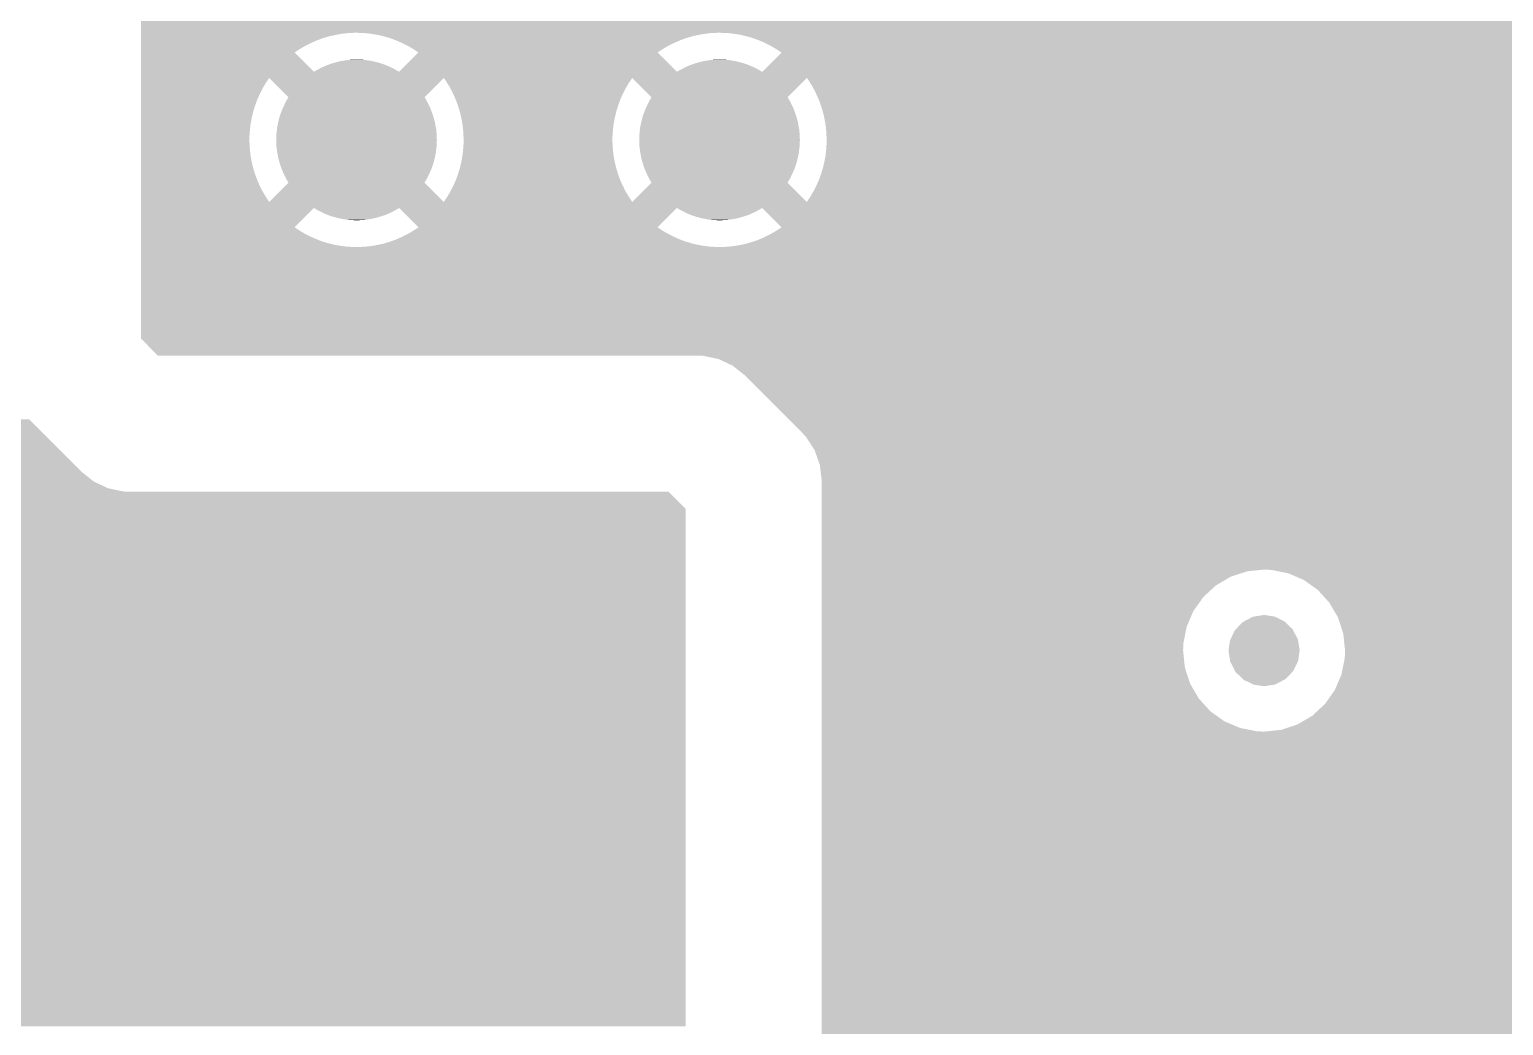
# Model space of a CAD drawing. Extents: x 295 to 953, y 10 to 290.
# Drawn here: x 639.68 to 656.18, y 240.43 to 251.58 of the extents above; entities that cross this region are included whole.
import ezdxf

# ---------------------------------------------------------------- set-up
doc = ezdxf.new("R2010")
doc.units = 0
doc.header["$LTSCALE"] = 5
doc.header["$MEASUREMENT"] = 0
doc.layers.add('FROMC1', color=7, linetype='CONTINUOUS')

msp = doc.modelspace()

# ---------------------------------------------------------------- linework, layer by layer
at = {"layer": 'FROMC1'}
for points in [[(640.93, 251.539), (640.93, 259.809), (657.821, 251.539), (657.821, 259.809)], [(640.93, 251.535), (640.93, 251.539), (643.245, 251.535), (643.315, 251.539)], [(640.93, 251.527), (640.93, 251.535), (643.176, 251.527), (643.245, 251.535)], [(640.93, 251.515), (640.93, 251.527), (643.107, 251.515), (643.176, 251.527)], [(640.93, 251.5), (640.93, 251.515), (643.039, 251.5), (643.107, 251.515)], [(640.93, 251.48), (640.93, 251.5), (642.972, 251.48), (643.039, 251.5)], [(643.384, 251.538), (643.315, 251.539), (647.371, 251.538), (647.379, 251.539)], [(643.435, 251.535), (643.384, 251.538), (647.309, 251.535), (647.371, 251.538)], [(643.454, 251.534), (643.435, 251.535), (647.298, 251.534), (647.309, 251.535)], [(643.507, 251.527), (643.454, 251.534), (647.24, 251.527), (647.298, 251.534)], [(643.523, 251.525), (643.507, 251.527), (647.228, 251.525), (647.24, 251.527)], [(643.576, 251.515), (643.523, 251.525), (647.171, 251.515), (647.228, 251.525)], [(643.592, 251.513), (643.576, 251.515), (647.158, 251.513), (647.171, 251.515)], [(643.645, 251.5), (643.592, 251.513), (647.103, 251.5), (647.158, 251.513)], [(643.66, 251.496), (643.645, 251.5), (647.09, 251.496), (647.103, 251.5)], [(643.712, 251.48), (643.66, 251.496), (647.036, 251.48), (647.09, 251.496)], [(647.448, 251.538), (647.379, 251.539), (657.821, 251.538), (657.821, 251.539)], [(647.518, 251.534), (647.448, 251.538), (657.821, 251.534), (657.821, 251.538)], [(647.587, 251.525), (647.518, 251.534), (657.821, 251.525), (657.821, 251.534)], [(647.656, 251.513), (647.587, 251.525), (657.821, 251.513), (657.821, 251.525)], [(647.724, 251.496), (647.656, 251.513), (657.821, 251.496), (657.821, 251.513)], [(647.791, 251.476), (647.724, 251.496), (657.821, 251.476), (657.821, 251.496)], [(640.93, 251.457), (640.93, 251.48), (642.906, 251.457), (642.972, 251.48)], [(640.93, 251.429), (640.93, 251.457), (642.842, 251.429), (642.906, 251.457)], [(640.93, 251.398), (640.93, 251.429), (642.779, 251.398), (642.842, 251.429)], [(640.93, 251.364), (640.93, 251.398), (642.719, 251.364), (642.779, 251.398)], [(640.93, 251.326), (640.93, 251.364), (642.66, 251.326), (642.719, 251.364)], [(640.93, 251.318), (640.93, 251.326), (642.649, 251.318), (642.66, 251.326)], [(643.727, 251.476), (643.712, 251.48), (647.023, 251.476), (647.036, 251.48)], [(643.778, 251.457), (643.727, 251.476), (646.97, 251.457), (647.023, 251.476)], [(643.792, 251.451), (643.778, 251.457), (646.958, 251.451), (646.97, 251.457)], [(643.842, 251.429), (643.792, 251.451), (646.906, 251.429), (646.958, 251.451)], [(643.856, 251.423), (643.842, 251.429), (646.894, 251.423), (646.906, 251.429)], [(643.905, 251.398), (643.856, 251.423), (646.843, 251.398), (646.894, 251.423)], [(643.918, 251.392), (643.905, 251.398), (646.832, 251.392), (646.843, 251.398)], [(643.966, 251.364), (643.918, 251.392), (646.783, 251.364), (646.832, 251.392)], [(643.978, 251.356), (643.966, 251.364), (646.771, 251.356), (646.783, 251.364)], [(644.024, 251.326), (643.978, 251.356), (646.724, 251.326), (646.771, 251.356)], [(644.036, 251.318), (644.024, 251.326), (646.713, 251.318), (646.724, 251.326)], [(647.856, 251.451), (647.791, 251.476), (657.821, 251.451), (657.821, 251.476)], [(647.92, 251.423), (647.856, 251.451), (657.821, 251.423), (657.821, 251.451)], [(647.982, 251.392), (647.92, 251.423), (657.821, 251.392), (657.821, 251.423)], [(648.042, 251.356), (647.982, 251.392), (657.821, 251.356), (657.821, 251.392)], [(648.1, 251.318), (648.042, 251.356), (657.821, 251.318), (657.821, 251.356)], [(640.93, 251.102), (640.93, 251.318), (642.865, 251.102), (642.649, 251.318)], [(642.953, 251.15), (642.972, 251.159), (643.731, 251.15), (643.714, 251.159)], [(642.972, 251.159), (643.008, 251.175), (643.714, 251.159), (643.676, 251.175)], [(643.008, 251.175), (643.028, 251.182), (643.676, 251.175), (643.658, 251.182)], [(643.028, 251.182), (643.065, 251.195), (643.658, 251.182), (643.619, 251.195)], [(643.065, 251.195), (643.086, 251.201), (643.619, 251.195), (643.601, 251.201)], [(643.086, 251.201), (643.123, 251.212), (643.601, 251.201), (643.56, 251.212)], [(643.123, 251.212), (643.145, 251.217), (643.56, 251.212), (643.542, 251.217)], [(643.145, 251.217), (643.182, 251.225), (643.542, 251.217), (643.5, 251.225)], [(643.182, 251.225), (643.205, 251.228), (643.5, 251.225), (643.483, 251.228)], [(643.205, 251.228), (643.242, 251.234), (643.483, 251.228), (643.439, 251.234)], [(643.242, 251.234), (643.268, 251.236), (643.439, 251.234), (643.423, 251.236)], [(643.268, 251.236), (643.302, 251.238), (643.423, 251.236), (643.375, 251.238)], [(643.302, 251.238), (643.363, 251.239), (643.375, 251.238), (643.363, 251.239)], [(643.82, 251.102), (644.036, 251.318), (646.929, 251.102), (646.713, 251.318)], [(647.017, 251.15), (647.036, 251.159), (647.795, 251.15), (647.778, 251.159)], [(647.036, 251.159), (647.072, 251.175), (647.778, 251.159), (647.74, 251.175)], [(647.072, 251.175), (647.092, 251.182), (647.74, 251.175), (647.722, 251.182)], [(647.092, 251.182), (647.129, 251.195), (647.722, 251.182), (647.683, 251.195)], [(647.129, 251.195), (647.15, 251.201), (647.683, 251.195), (647.665, 251.201)], [(647.15, 251.201), (647.187, 251.212), (647.665, 251.201), (647.624, 251.212)], [(647.187, 251.212), (647.209, 251.217), (647.624, 251.212), (647.606, 251.217)], [(647.209, 251.217), (647.246, 251.225), (647.606, 251.217), (647.564, 251.225)], [(647.246, 251.225), (647.269, 251.228), (647.564, 251.225), (647.547, 251.228)], [(647.269, 251.228), (647.306, 251.234), (647.547, 251.228), (647.503, 251.234)], [(647.306, 251.234), (647.332, 251.236), (647.503, 251.234), (647.487, 251.236)], [(647.332, 251.236), (647.366, 251.238), (647.487, 251.236), (647.439, 251.238)], [(647.366, 251.238), (647.427, 251.239), (647.439, 251.238), (647.427, 251.239)], [(647.884, 251.102), (648.1, 251.318), (657.821, 251.102), (657.821, 251.318)], [(640.93, 251.034), (640.93, 251.102), (657.821, 251.034), (657.821, 251.102)], [(640.93, 250.976), (640.93, 251.034), (642.326, 250.976), (642.365, 251.034)], [(642.581, 250.818), (642.365, 251.034), (644.104, 250.818), (644.32, 251.034)], [(642.865, 251.102), (642.899, 251.122), (643.82, 251.102), (643.785, 251.122)], [(642.899, 251.122), (642.918, 251.132), (643.785, 251.122), (643.768, 251.132)], [(642.918, 251.132), (642.953, 251.15), (643.768, 251.132), (643.731, 251.15)], [(644.344, 250.999), (644.32, 251.034), (646.406, 250.999), (646.429, 251.034)], [(644.358, 250.976), (644.344, 250.999), (646.39, 250.976), (646.406, 250.999)], [(646.645, 250.818), (646.429, 251.034), (648.168, 250.818), (648.384, 251.034)], [(646.929, 251.102), (646.963, 251.122), (647.884, 251.102), (647.849, 251.122)], [(646.963, 251.122), (646.982, 251.132), (647.849, 251.122), (647.832, 251.132)], [(646.982, 251.132), (647.017, 251.15), (647.832, 251.132), (647.795, 251.15)], [(648.408, 250.999), (648.384, 251.034), (657.821, 250.999), (657.821, 251.034)], [(648.445, 250.94), (648.408, 250.999), (657.821, 250.94), (657.821, 250.999)], [(640.93, 250.916), (640.93, 250.976), (642.291, 250.916), (642.326, 250.976)], [(640.93, 250.853), (640.93, 250.916), (642.259, 250.853), (642.291, 250.916)], [(640.93, 250.79), (640.93, 250.853), (642.231, 250.79), (642.259, 250.853)], [(644.381, 250.94), (644.358, 250.976), (646.369, 250.94), (646.39, 250.976)], [(644.394, 250.916), (644.381, 250.94), (646.355, 250.916), (646.369, 250.94)], [(644.414, 250.878), (644.394, 250.916), (646.336, 250.878), (646.355, 250.916)], [(644.425, 250.853), (644.414, 250.878), (646.323, 250.853), (646.336, 250.878)], [(644.443, 250.815), (644.425, 250.853), (646.306, 250.815), (646.323, 250.853)], [(648.478, 250.878), (648.445, 250.94), (657.821, 250.878), (657.821, 250.94)], [(648.507, 250.815), (648.478, 250.878), (657.821, 250.815), (657.821, 250.878)], [(640.93, 250.724), (640.93, 250.79), (642.207, 250.724), (642.231, 250.79)], [(640.93, 250.657), (640.93, 250.724), (642.186, 250.657), (642.207, 250.724)], [(642.501, 250.656), (642.516, 250.693), (644.184, 250.656), (644.17, 250.693)], [(642.516, 250.693), (642.524, 250.711), (644.17, 250.693), (644.161, 250.711)], [(642.524, 250.711), (642.542, 250.748), (644.161, 250.711), (644.144, 250.748)], [(642.542, 250.748), (642.551, 250.766), (644.144, 250.748), (644.134, 250.766)], [(642.551, 250.766), (642.571, 250.801), (644.134, 250.766), (644.115, 250.801)], [(642.571, 250.801), (642.581, 250.818), (644.115, 250.801), (644.104, 250.818)], [(644.453, 250.79), (644.443, 250.815), (646.295, 250.79), (646.306, 250.815)], [(644.469, 250.75), (644.453, 250.79), (646.281, 250.75), (646.295, 250.79)], [(644.478, 250.724), (644.469, 250.75), (646.271, 250.724), (646.281, 250.75)], [(644.491, 250.684), (644.478, 250.724), (646.259, 250.684), (646.271, 250.724)], [(644.498, 250.657), (644.491, 250.684), (646.25, 250.657), (646.259, 250.684)], [(646.565, 250.656), (646.58, 250.693), (648.248, 250.656), (648.234, 250.693)], [(646.58, 250.693), (646.588, 250.711), (648.234, 250.693), (648.225, 250.711)], [(646.588, 250.711), (646.606, 250.748), (648.225, 250.711), (648.208, 250.748)], [(646.606, 250.748), (646.615, 250.766), (648.208, 250.748), (648.198, 250.766)], [(646.615, 250.766), (646.635, 250.801), (648.198, 250.766), (648.179, 250.801)], [(646.635, 250.801), (646.645, 250.818), (648.179, 250.801), (648.168, 250.818)], [(648.533, 250.75), (648.507, 250.815), (657.821, 250.75), (657.821, 250.815)], [(648.555, 250.684), (648.533, 250.75), (657.821, 250.684), (657.821, 250.75)], [(648.573, 250.617), (648.555, 250.684), (657.821, 250.617), (657.821, 250.684)], [(640.93, 250.59), (640.93, 250.657), (642.17, 250.59), (642.186, 250.657)], [(640.93, 250.521), (640.93, 250.59), (642.157, 250.521), (642.17, 250.59)], [(640.93, 250.452), (640.93, 250.521), (642.149, 250.452), (642.157, 250.521)], [(642.454, 250.481), (642.462, 250.52), (644.23, 250.481), (644.223, 250.52)], [(642.462, 250.52), (642.466, 250.54), (644.223, 250.52), (644.219, 250.54)], [(642.466, 250.54), (642.476, 250.579), (644.219, 250.54), (644.209, 250.579)], [(642.476, 250.579), (642.481, 250.598), (644.209, 250.579), (644.203, 250.598)], [(642.481, 250.598), (642.494, 250.637), (644.203, 250.598), (644.191, 250.637)], [(642.494, 250.637), (642.501, 250.656), (644.191, 250.637), (644.184, 250.656)], [(644.509, 250.617), (644.498, 250.657), (646.241, 250.617), (646.25, 250.657)], [(644.515, 250.59), (644.509, 250.617), (646.234, 250.59), (646.241, 250.617)], [(644.523, 250.548), (644.515, 250.59), (646.226, 250.548), (646.234, 250.59)], [(644.527, 250.521), (644.523, 250.548), (646.221, 250.521), (646.226, 250.548)], [(644.533, 250.479), (644.527, 250.521), (646.216, 250.479), (646.221, 250.521)], [(646.518, 250.481), (646.526, 250.52), (648.294, 250.481), (648.287, 250.52)], [(646.526, 250.52), (646.53, 250.54), (648.287, 250.52), (648.283, 250.54)], [(646.53, 250.54), (646.54, 250.579), (648.283, 250.54), (648.273, 250.579)], [(646.54, 250.579), (646.545, 250.598), (648.273, 250.579), (648.267, 250.598)], [(646.545, 250.598), (646.558, 250.637), (648.267, 250.598), (648.255, 250.637)], [(646.558, 250.637), (646.565, 250.656), (648.255, 250.637), (648.248, 250.656)], [(648.587, 250.548), (648.573, 250.617), (657.821, 250.548), (657.821, 250.617)], [(648.597, 250.479), (648.587, 250.548), (657.821, 250.479), (657.821, 250.548)], [(640.93, 250.382), (640.93, 250.452), (642.144, 250.382), (642.149, 250.452)], [(640.93, 250.312), (640.93, 250.382), (642.144, 250.312), (642.144, 250.382)], [(642.443, 250.34), (642.444, 250.36), (644.242, 250.34), (644.241, 250.36)], [(642.444, 250.32), (642.443, 250.34), (644.241, 250.32), (644.242, 250.34)], [(642.444, 250.36), (642.446, 250.4), (644.241, 250.36), (644.24, 250.4)], [(642.446, 250.4), (642.447, 250.421), (644.24, 250.4), (644.238, 250.421)], [(642.447, 250.421), (642.452, 250.461), (644.238, 250.421), (644.234, 250.461)], [(642.452, 250.461), (642.454, 250.481), (644.234, 250.461), (644.23, 250.481)], [(644.536, 250.452), (644.533, 250.479), (646.213, 250.452), (646.216, 250.479)], [(644.539, 250.41), (644.536, 250.452), (646.21, 250.41), (646.213, 250.452)], [(644.54, 250.382), (644.539, 250.41), (646.208, 250.382), (646.21, 250.41)], [(644.541, 250.34), (644.54, 250.382), (646.208, 250.34), (646.208, 250.382)], [(644.541, 250.312), (644.541, 250.34), (646.208, 250.312), (646.208, 250.34)], [(646.507, 250.34), (646.508, 250.36), (648.306, 250.34), (648.305, 250.36)], [(646.508, 250.32), (646.507, 250.34), (648.305, 250.32), (648.306, 250.34)], [(646.508, 250.36), (646.51, 250.4), (648.305, 250.36), (648.304, 250.4)], [(646.51, 250.4), (646.511, 250.421), (648.304, 250.4), (648.302, 250.421)], [(646.511, 250.421), (646.516, 250.461), (648.302, 250.421), (648.298, 250.461)], [(646.516, 250.461), (646.518, 250.481), (648.298, 250.461), (648.294, 250.481)], [(648.603, 250.41), (648.597, 250.479), (657.821, 250.41), (657.821, 250.479)], [(648.605, 250.34), (648.603, 250.41), (657.821, 250.34), (657.821, 250.41)], [(648.605, 250.298), (648.605, 250.34), (657.821, 250.298), (657.821, 250.34)], [(640.93, 250.242), (640.93, 250.312), (642.148, 250.242), (642.144, 250.312)], [(640.93, 250.173), (640.93, 250.242), (642.155, 250.173), (642.148, 250.242)], [(640.93, 250.104), (640.93, 250.173), (642.167, 250.104), (642.155, 250.173)], [(642.445, 250.28), (642.444, 250.32), (644.239, 250.28), (644.241, 250.32)], [(642.447, 250.259), (642.445, 250.28), (644.238, 250.259), (644.239, 250.28)], [(642.452, 250.219), (642.447, 250.259), (644.233, 250.219), (644.238, 250.259)], [(642.455, 250.199), (642.452, 250.219), (644.231, 250.199), (644.233, 250.219)], [(642.462, 250.16), (642.455, 250.199), (644.223, 250.16), (644.231, 250.199)], [(644.528, 250.159), (644.529, 250.173), (646.222, 250.159), (646.219, 250.173)], [(644.529, 250.173), (644.536, 250.228), (646.219, 250.173), (646.213, 250.228)], [(644.536, 250.228), (644.537, 250.242), (646.213, 250.228), (646.212, 250.242)], [(644.537, 250.242), (644.541, 250.298), (646.212, 250.242), (646.209, 250.298)], [(644.541, 250.298), (644.541, 250.312), (646.209, 250.298), (646.208, 250.312)], [(646.509, 250.28), (646.508, 250.32), (648.303, 250.28), (648.305, 250.32)], [(646.511, 250.259), (646.509, 250.28), (648.302, 250.259), (648.303, 250.28)], [(646.516, 250.219), (646.511, 250.259), (648.297, 250.219), (648.302, 250.259)], [(646.519, 250.199), (646.516, 250.219), (648.295, 250.199), (648.297, 250.219)], [(646.526, 250.16), (646.519, 250.199), (648.287, 250.16), (648.295, 250.199)], [(648.592, 250.159), (648.6, 250.228), (657.821, 250.159), (657.821, 250.228)], [(648.6, 250.228), (648.605, 250.298), (657.821, 250.228), (657.821, 250.298)], [(640.93, 250.036), (640.93, 250.104), (642.183, 250.036), (642.167, 250.104)], [(640.93, 249.969), (640.93, 250.036), (642.202, 249.969), (642.183, 250.036)], [(642.466, 250.14), (642.462, 250.16), (644.219, 250.14), (644.223, 250.16)], [(642.476, 250.101), (642.466, 250.14), (644.209, 250.101), (644.219, 250.14)], [(642.482, 250.082), (642.476, 250.101), (644.204, 250.082), (644.209, 250.101)], [(642.494, 250.043), (642.482, 250.082), (644.191, 250.043), (644.204, 250.082)], [(642.501, 250.024), (642.494, 250.043), (644.185, 250.024), (644.191, 250.043)], [(642.516, 249.987), (642.501, 250.024), (644.169, 249.987), (644.185, 250.024)], [(644.482, 249.969), (644.499, 250.023), (646.266, 249.969), (646.251, 250.023)], [(644.499, 250.023), (644.502, 250.036), (646.251, 250.023), (646.247, 250.036)], [(644.502, 250.036), (644.515, 250.09), (646.247, 250.036), (646.234, 250.09)], [(644.515, 250.09), (644.518, 250.104), (646.234, 250.09), (646.231, 250.104)], [(644.518, 250.104), (644.528, 250.159), (646.231, 250.104), (646.222, 250.159)], [(646.53, 250.14), (646.526, 250.16), (648.283, 250.14), (648.287, 250.16)], [(646.54, 250.101), (646.53, 250.14), (648.273, 250.101), (648.283, 250.14)], [(646.546, 250.082), (646.54, 250.101), (648.268, 250.082), (648.273, 250.101)], [(646.558, 250.043), (646.546, 250.082), (648.255, 250.043), (648.268, 250.082)], [(646.565, 250.024), (646.558, 250.043), (648.249, 250.024), (648.255, 250.043)], [(646.58, 249.987), (646.565, 250.024), (648.233, 249.987), (648.249, 250.024)], [(648.542, 249.956), (648.563, 250.023), (657.821, 249.956), (657.821, 250.023)], [(648.563, 250.023), (648.579, 250.09), (657.821, 250.023), (657.821, 250.09)], [(648.579, 250.09), (648.592, 250.159), (657.821, 250.09), (657.821, 250.159)], [(640.93, 249.904), (640.93, 249.969), (642.226, 249.904), (642.202, 249.969)], [(640.93, 249.839), (640.93, 249.904), (642.253, 249.839), (642.226, 249.904)], [(640.93, 249.777), (640.93, 249.839), (642.284, 249.777), (642.253, 249.839)], [(642.365, 249.646), (642.581, 249.862), (644.32, 249.646), (644.104, 249.862)], [(642.524, 249.969), (642.516, 249.987), (644.161, 249.969), (644.169, 249.987)], [(642.541, 249.932), (642.524, 249.969), (644.143, 249.932), (644.161, 249.969)], [(642.551, 249.914), (642.541, 249.932), (644.135, 249.914), (644.143, 249.932)], [(642.57, 249.879), (642.551, 249.914), (644.114, 249.879), (644.135, 249.914)], [(642.581, 249.862), (642.57, 249.879), (644.104, 249.862), (644.114, 249.879)], [(644.426, 249.827), (644.432, 249.839), (646.324, 249.827), (646.317, 249.839)], [(644.432, 249.839), (644.454, 249.89), (646.317, 249.839), (646.295, 249.89)], [(644.454, 249.89), (644.459, 249.904), (646.295, 249.89), (646.29, 249.904)], [(644.459, 249.904), (644.478, 249.956), (646.29, 249.904), (646.271, 249.956)], [(644.478, 249.956), (644.482, 249.969), (646.271, 249.956), (646.266, 249.969)], [(646.429, 249.646), (646.645, 249.862), (648.384, 249.646), (648.168, 249.862)], [(646.588, 249.969), (646.58, 249.987), (648.225, 249.969), (648.233, 249.987)], [(646.605, 249.932), (646.588, 249.969), (648.207, 249.932), (648.225, 249.969)], [(646.615, 249.914), (646.605, 249.932), (648.199, 249.914), (648.207, 249.932)], [(646.634, 249.879), (646.615, 249.914), (648.178, 249.879), (648.199, 249.914)], [(646.645, 249.862), (646.634, 249.879), (648.168, 249.862), (648.178, 249.879)], [(648.49, 249.827), (648.518, 249.89), (657.821, 249.827), (657.821, 249.89)], [(648.518, 249.89), (648.542, 249.956), (657.821, 249.89), (657.821, 249.956)], [(640.93, 249.716), (640.93, 249.777), (642.319, 249.716), (642.284, 249.777)], [(640.93, 249.658), (640.93, 249.716), (642.357, 249.658), (642.319, 249.716)], [(644.328, 249.658), (644.359, 249.704), (646.421, 249.658), (646.391, 249.704)], [(644.359, 249.704), (644.366, 249.716), (646.391, 249.704), (646.383, 249.716)], [(644.366, 249.716), (644.394, 249.764), (646.383, 249.716), (646.355, 249.764)], [(644.394, 249.764), (644.401, 249.777), (646.355, 249.764), (646.348, 249.777)], [(644.401, 249.777), (644.426, 249.827), (646.348, 249.777), (646.324, 249.827)], [(648.384, 249.646), (648.423, 249.704), (657.821, 249.646), (657.821, 249.704)], [(648.423, 249.704), (648.458, 249.764), (657.821, 249.704), (657.821, 249.764)], [(648.458, 249.764), (648.49, 249.827), (657.821, 249.764), (657.821, 249.827)], [(640.93, 249.646), (640.93, 249.658), (642.365, 249.646), (642.357, 249.658)], [(640.93, 249.578), (640.93, 249.646), (657.821, 249.578), (657.821, 249.646)], [(640.93, 249.362), (640.93, 249.578), (642.649, 249.362), (642.865, 249.578)], [(642.9, 249.558), (642.865, 249.578), (643.786, 249.558), (643.82, 249.578)], [(642.917, 249.548), (642.9, 249.558), (643.767, 249.548), (643.786, 249.558)], [(642.954, 249.53), (642.917, 249.548), (643.732, 249.53), (643.767, 249.548)], [(642.971, 249.521), (642.954, 249.53), (643.713, 249.521), (643.732, 249.53)], [(643.009, 249.505), (642.971, 249.521), (643.677, 249.505), (643.713, 249.521)], [(643.027, 249.498), (643.009, 249.505), (643.657, 249.498), (643.677, 249.505)], [(644.036, 249.362), (643.82, 249.578), (646.713, 249.362), (646.929, 249.578)], [(644.32, 249.646), (644.328, 249.658), (646.429, 249.646), (646.421, 249.658)], [(646.964, 249.558), (646.929, 249.578), (647.85, 249.558), (647.884, 249.578)], [(646.981, 249.548), (646.964, 249.558), (647.831, 249.548), (647.85, 249.558)], [(647.018, 249.53), (646.981, 249.548), (647.796, 249.53), (647.831, 249.548)], [(647.035, 249.521), (647.018, 249.53), (647.777, 249.521), (647.796, 249.53)], [(647.073, 249.505), (647.035, 249.521), (647.741, 249.505), (647.777, 249.521)], [(647.091, 249.498), (647.073, 249.505), (647.721, 249.498), (647.741, 249.505)], [(648.1, 249.362), (647.884, 249.578), (657.821, 249.362), (657.821, 249.578)], [(640.93, 249.324), (640.93, 249.362), (642.707, 249.324), (642.649, 249.362)], [(643.067, 249.485), (643.027, 249.498), (643.62, 249.485), (643.657, 249.498)], [(643.084, 249.479), (643.067, 249.485), (643.599, 249.479), (643.62, 249.485)], [(643.125, 249.468), (643.084, 249.479), (643.562, 249.468), (643.599, 249.479)], [(643.143, 249.463), (643.125, 249.468), (643.54, 249.463), (643.562, 249.468)], [(643.185, 249.455), (643.143, 249.463), (643.503, 249.455), (643.54, 249.463)], [(643.202, 249.452), (643.185, 249.455), (643.48, 249.452), (643.503, 249.455)], [(643.246, 249.446), (643.202, 249.452), (643.443, 249.446), (643.48, 249.452)], [(643.262, 249.444), (643.246, 249.446), (643.417, 249.444), (643.443, 249.446)], [(643.31, 249.442), (643.262, 249.444), (643.383, 249.442), (643.417, 249.444)], [(643.322, 249.441), (643.31, 249.442), (643.322, 249.441), (643.383, 249.442)], [(643.978, 249.324), (644.025, 249.354), (646.771, 249.324), (646.725, 249.354)], [(644.025, 249.354), (644.036, 249.362), (646.725, 249.354), (646.713, 249.362)], [(647.131, 249.485), (647.091, 249.498), (647.684, 249.485), (647.721, 249.498)], [(647.148, 249.479), (647.131, 249.485), (647.663, 249.479), (647.684, 249.485)], [(647.189, 249.468), (647.148, 249.479), (647.626, 249.468), (647.663, 249.479)], [(647.207, 249.463), (647.189, 249.468), (647.604, 249.463), (647.626, 249.468)], [(647.249, 249.455), (647.207, 249.463), (647.567, 249.455), (647.604, 249.463)], [(647.266, 249.452), (647.249, 249.455), (647.544, 249.452), (647.567, 249.455)], [(647.31, 249.446), (647.266, 249.452), (647.507, 249.446), (647.544, 249.452)], [(647.326, 249.444), (647.31, 249.446), (647.481, 249.444), (647.507, 249.446)], [(647.374, 249.442), (647.326, 249.444), (647.447, 249.442), (647.481, 249.444)], [(647.386, 249.441), (647.374, 249.442), (647.386, 249.441), (647.447, 249.442)], [(648.03, 249.316), (648.089, 249.354), (657.821, 249.316), (657.821, 249.354)], [(648.089, 249.354), (648.1, 249.362), (657.821, 249.354), (657.821, 249.362)], [(640.93, 249.288), (640.93, 249.324), (642.767, 249.288), (642.707, 249.324)], [(640.93, 249.257), (640.93, 249.288), (642.829, 249.257), (642.767, 249.288)], [(640.93, 249.229), (640.93, 249.257), (642.893, 249.229), (642.829, 249.257)], [(640.93, 249.204), (640.93, 249.229), (642.958, 249.204), (642.893, 249.229)], [(640.93, 249.184), (640.93, 249.204), (643.025, 249.184), (642.958, 249.204)], [(640.93, 249.167), (640.93, 249.184), (643.093, 249.167), (643.025, 249.184)], [(643.591, 249.167), (643.646, 249.18), (647.157, 249.167), (647.104, 249.18)], [(643.646, 249.18), (643.659, 249.184), (647.104, 249.18), (647.089, 249.184)], [(643.659, 249.184), (643.713, 249.2), (647.089, 249.184), (647.037, 249.2)], [(643.713, 249.2), (643.726, 249.204), (647.037, 249.2), (647.022, 249.204)], [(643.726, 249.204), (643.779, 249.223), (647.022, 249.204), (646.971, 249.223)], [(643.779, 249.223), (643.791, 249.229), (646.971, 249.223), (646.957, 249.229)], [(643.791, 249.229), (643.843, 249.251), (646.957, 249.229), (646.907, 249.251)], [(643.843, 249.251), (643.855, 249.257), (646.907, 249.251), (646.893, 249.257)], [(643.855, 249.257), (643.906, 249.282), (646.893, 249.257), (646.844, 249.282)], [(643.906, 249.282), (643.918, 249.288), (646.844, 249.282), (646.831, 249.288)], [(643.918, 249.288), (643.966, 249.316), (646.831, 249.288), (646.783, 249.316)], [(643.966, 249.316), (643.978, 249.324), (646.783, 249.316), (646.771, 249.324)], [(647.642, 249.165), (647.71, 249.18), (657.821, 249.165), (657.821, 249.18)], [(647.71, 249.18), (647.777, 249.2), (657.821, 249.18), (657.821, 249.2)], [(647.777, 249.2), (647.843, 249.223), (657.821, 249.2), (657.821, 249.223)], [(647.843, 249.223), (647.907, 249.251), (657.821, 249.223), (657.821, 249.251)], [(647.907, 249.251), (647.97, 249.282), (657.821, 249.251), (657.821, 249.282)], [(647.97, 249.282), (648.03, 249.316), (657.821, 249.282), (657.821, 249.316)], [(640.93, 249.155), (640.93, 249.167), (643.162, 249.155), (643.093, 249.167)], [(640.93, 249.146), (640.93, 249.155), (643.231, 249.146), (643.162, 249.155)], [(640.93, 249.142), (640.93, 249.146), (643.301, 249.142), (643.231, 249.146)], [(640.93, 249.141), (640.93, 249.142), (643.37, 249.141), (643.301, 249.142)], [(640.93, 248.116), (640.93, 249.141), (657.821, 248.116), (657.821, 249.141)], [(643.37, 249.141), (643.378, 249.142), (647.434, 249.141), (647.365, 249.142)], [(643.378, 249.142), (643.44, 249.145), (647.365, 249.142), (647.314, 249.145)], [(643.44, 249.145), (643.451, 249.146), (647.314, 249.145), (647.295, 249.146)], [(643.451, 249.146), (643.509, 249.153), (647.295, 249.146), (647.242, 249.153)], [(643.509, 249.153), (643.521, 249.155), (647.242, 249.153), (647.226, 249.155)], [(643.521, 249.155), (643.578, 249.165), (647.226, 249.155), (647.173, 249.165)], [(643.578, 249.165), (643.591, 249.167), (647.173, 249.165), (647.157, 249.167)], [(647.434, 249.141), (647.504, 249.145), (657.821, 249.141), (657.821, 249.145)], [(647.504, 249.145), (647.573, 249.153), (657.821, 249.145), (657.821, 249.153)], [(647.573, 249.153), (647.642, 249.165), (657.821, 249.153), (657.821, 249.165)], [(641.118, 247.927), (640.93, 248.116), (657.821, 247.927), (657.821, 248.116)], [(647.223, 247.924), (647.153, 247.927), (657.821, 247.924), (657.821, 247.927)], [(647.395, 247.888), (647.223, 247.924), (657.821, 247.888), (657.821, 247.924)], [(647.554, 247.813), (647.395, 247.888), (657.821, 247.813), (657.821, 247.888)], [(647.691, 247.704), (647.554, 247.813), (657.821, 247.704), (657.821, 247.813)], [(648.326, 247.069), (647.691, 247.704), (657.821, 247.069), (657.821, 247.704)], [(633.668, 247.024), (633.705, 247.212), (639.866, 247.024), (639.678, 247.212)], [(648.374, 247.017), (648.326, 247.069), (657.821, 247.017), (657.821, 247.069)], [(633.592, 246.848), (633.668, 247.024), (640.042, 246.848), (639.866, 247.024)], [(648.47, 246.87), (648.374, 247.017), (657.821, 246.87), (657.821, 247.017)], [(648.529, 246.705), (648.47, 246.87), (657.821, 246.705), (657.821, 246.87)], [(633.481, 246.692), (633.592, 246.848), (640.198, 246.692), (640.042, 246.848)], [(648.55, 246.53), (648.529, 246.705), (657.821, 246.53), (657.821, 246.705)], [(633.263, 246.517), (633.34, 246.562), (640.401, 246.517), (640.345, 246.562)], [(633.34, 246.562), (633.41, 246.626), (640.345, 246.562), (640.264, 246.626)], [(633.41, 246.626), (633.481, 246.692), (640.264, 246.626), (640.198, 246.692)], [(606.276, 246.276), (606.265, 246.385), (646.964, 246.276), (646.855, 246.385)], [(632.802, 246.385), (632.968, 246.403), (646.855, 246.385), (646.837, 246.403)], [(632.969, 246.403), (632.992, 246.405), (640.803, 246.403), (640.749, 246.405)], [(632.992, 246.405), (632.994, 246.406), (640.749, 246.405), (640.732, 246.406)], [(632.994, 246.406), (633.105, 246.442), (640.732, 246.406), (640.56, 246.442)], [(633.105, 246.442), (633.174, 246.465), (640.56, 246.442), (640.512, 246.465)], [(633.174, 246.465), (633.263, 246.517), (640.512, 246.465), (640.401, 246.517)], [(648.55, 245.532), (648.55, 246.53), (657.821, 245.532), (657.821, 246.53)], [(606.273, 246.196), (606.274, 246.214), (647.026, 246.196), (647.026, 246.214)], [(606.274, 246.214), (606.276, 246.276), (647.025, 246.214), (646.964, 246.276)], [(606.274, 246.214), (606.274, 246.214), (647.026, 246.214), (647.025, 246.214)], [(606.236, 246.008), (606.273, 246.196), (647.026, 246.008), (647.026, 246.196)], [(606.16, 245.832), (606.236, 246.008), (647.026, 245.832), (647.026, 246.008)], [(606.049, 245.676), (606.16, 245.832), (647.026, 245.676), (647.026, 245.832)], [(605.742, 245.449), (605.908, 245.546), (647.026, 245.449), (647.026, 245.546)], [(605.908, 245.546), (606.049, 245.676), (647.026, 245.546), (647.026, 245.676)], [(605.37, 245.369), (605.56, 245.389), (647.026, 245.369), (647.026, 245.389)], [(605.56, 245.389), (605.742, 245.449), (647.026, 245.389), (647.026, 245.449)], [(648.55, 245.512), (648.55, 245.532), (653.312, 245.512), (653.503, 245.532)], [(648.55, 245.452), (648.55, 245.512), (653.13, 245.452), (653.312, 245.512)], [(648.55, 245.355), (648.55, 245.452), (652.964, 245.355), (653.13, 245.452)], [(653.582, 245.528), (653.503, 245.532), (657.821, 245.528), (657.821, 245.532)], [(653.771, 245.491), (653.582, 245.528), (657.821, 245.491), (657.821, 245.528)], [(653.947, 245.416), (653.771, 245.491), (657.821, 245.416), (657.821, 245.491)], [(654.103, 245.305), (653.947, 245.416), (657.821, 245.305), (657.821, 245.416)], [(588.214, 245.356), (588.211, 245.369), (647.026, 245.356), (647.026, 245.369)], [(588.231, 245.151), (588.214, 245.356), (647.026, 245.151), (647.026, 245.356)], [(648.55, 245.225), (648.55, 245.355), (652.823, 245.225), (652.964, 245.355)], [(648.55, 245.069), (648.55, 245.225), (652.712, 245.069), (652.823, 245.225)], [(654.232, 245.163), (654.103, 245.305), (657.821, 245.163), (657.821, 245.305)], [(597.321, 245.147), (597.242, 245.151), (647.026, 245.147), (647.026, 245.151)], [(597.51, 245.11), (597.321, 245.147), (647.026, 245.11), (647.026, 245.147)], [(597.686, 245.035), (597.51, 245.11), (647.026, 245.035), (647.026, 245.11)], [(648.55, 244.893), (648.55, 245.069), (652.636, 244.893), (652.712, 245.069)], [(654.329, 244.998), (654.232, 245.163), (657.821, 244.998), (657.821, 245.163)], [(597.842, 244.924), (597.686, 245.035), (647.026, 244.924), (647.026, 245.035)], [(597.971, 244.782), (597.842, 244.924), (647.026, 244.782), (647.026, 244.924)], [(648.55, 244.705), (648.55, 244.893), (652.599, 244.705), (652.636, 244.893)], [(653.185, 244.863), (653.265, 244.945), (653.823, 244.863), (653.738, 244.945)], [(653.265, 244.945), (653.277, 244.951), (653.738, 244.945), (653.732, 244.951)], [(653.277, 244.951), (653.377, 245.004), (653.732, 244.951), (653.624, 245.004)], [(653.377, 245.004), (653.397, 245.007), (653.624, 245.004), (653.618, 245.007)], [(653.397, 245.007), (653.503, 245.024), (653.618, 245.007), (653.503, 245.024)], [(654.389, 244.816), (654.329, 244.998), (657.821, 244.816), (657.821, 244.998)], [(598.068, 244.617), (597.971, 244.782), (647.026, 244.617), (647.026, 244.782)], [(653.104, 244.625), (653.121, 244.74), (653.901, 244.625), (653.883, 244.74)], [(653.121, 244.74), (653.126, 244.75), (653.883, 244.74), (653.881, 244.75)], [(653.126, 244.75), (653.176, 244.854), (653.881, 244.75), (653.827, 244.854)], [(653.176, 244.854), (653.185, 244.863), (653.827, 244.854), (653.823, 244.863)], [(654.409, 244.625), (654.389, 244.816), (657.821, 244.625), (657.821, 244.816)], [(598.128, 244.435), (598.068, 244.617), (647.026, 244.435), (647.026, 244.617)], [(648.55, 244.625), (648.55, 244.705), (652.596, 244.625), (652.599, 244.705)], [(648.55, 244.434), (648.55, 244.625), (652.616, 244.434), (652.596, 244.625)], [(653.122, 244.51), (653.104, 244.625), (653.884, 244.51), (653.901, 244.625)], [(654.406, 244.545), (654.409, 244.625), (657.821, 244.545), (657.821, 244.625)], [(598.148, 244.244), (598.128, 244.435), (647.026, 244.244), (647.026, 244.435)], [(648.55, 244.252), (648.55, 244.434), (652.676, 244.252), (652.616, 244.434)], [(653.124, 244.5), (653.122, 244.51), (653.879, 244.5), (653.884, 244.51)], [(653.178, 244.396), (653.124, 244.5), (653.829, 244.396), (653.879, 244.5)], [(653.182, 244.387), (653.178, 244.396), (653.82, 244.387), (653.829, 244.396)], [(654.369, 244.357), (654.406, 244.545), (657.821, 244.357), (657.821, 244.545)], [(598.145, 244.164), (598.148, 244.244), (647.026, 244.164), (647.026, 244.244)], [(648.55, 244.087), (648.55, 244.252), (652.773, 244.087), (652.676, 244.252)], [(653.267, 244.305), (653.182, 244.387), (653.74, 244.305), (653.82, 244.387)], [(653.273, 244.299), (653.267, 244.305), (653.728, 244.299), (653.74, 244.305)], [(653.381, 244.246), (653.273, 244.299), (653.628, 244.246), (653.728, 244.299)], [(653.388, 244.243), (653.381, 244.246), (653.608, 244.243), (653.628, 244.246)], [(653.503, 244.226), (653.388, 244.243), (653.503, 244.226), (653.608, 244.243)], [(654.293, 244.181), (654.369, 244.357), (657.821, 244.181), (657.821, 244.357)], [(598.143, 244.155), (598.145, 244.164), (647.026, 244.155), (647.026, 244.164)], [(611.632, 244.154), (611.575, 244.155), (647.026, 244.154), (647.026, 244.155)], [(611.689, 244.149), (611.632, 244.154), (647.026, 244.149), (647.026, 244.154)], [(611.745, 244.14), (611.689, 244.149), (647.026, 244.14), (647.026, 244.149)], [(611.801, 244.128), (611.745, 244.14), (647.026, 244.128), (647.026, 244.14)], [(611.855, 244.111), (611.801, 244.128), (647.026, 244.111), (647.026, 244.128)], [(611.908, 244.09), (611.855, 244.111), (647.026, 244.09), (647.026, 244.111)], [(611.96, 244.066), (611.908, 244.09), (647.026, 244.066), (647.026, 244.09)], [(612.01, 244.038), (611.96, 244.066), (647.026, 244.038), (647.026, 244.066)], [(648.55, 243.945), (648.55, 244.087), (652.902, 243.945), (652.773, 244.087)], [(654.182, 244.025), (654.293, 244.181), (657.821, 244.025), (657.821, 244.181)], [(611.913, 243.862), (612.057, 244.006), (647.026, 243.862), (647.026, 244.006)], [(612.057, 244.006), (612.01, 244.038), (647.026, 244.006), (647.026, 244.038)], [(648.55, 243.834), (648.55, 243.945), (653.058, 243.834), (652.902, 243.945)], [(653.875, 243.798), (654.041, 243.895), (657.821, 243.798), (657.821, 243.895)], [(654.041, 243.895), (654.182, 244.025), (657.821, 243.895), (657.821, 244.025)], [(598.041, 243.82), (598.059, 243.862), (647.026, 243.82), (647.026, 243.862)], [(612.266, 243.787), (612.244, 243.82), (647.026, 243.787), (647.026, 243.82)], [(612.295, 243.738), (612.266, 243.787), (647.026, 243.738), (647.026, 243.787)], [(612.321, 243.687), (612.295, 243.738), (647.026, 243.687), (647.026, 243.738)], [(648.55, 243.759), (648.55, 243.834), (653.235, 243.759), (653.058, 243.834)], [(648.55, 243.722), (648.55, 243.759), (653.423, 243.722), (653.235, 243.759)], [(653.503, 243.718), (653.693, 243.738), (657.821, 243.718), (657.821, 243.738)], [(653.693, 243.738), (653.875, 243.798), (657.821, 243.738), (657.821, 243.798)], [(612.342, 243.634), (612.321, 243.687), (647.026, 243.634), (647.026, 243.687)], [(612.36, 243.58), (612.342, 243.634), (647.026, 243.58), (647.026, 243.634)], [(612.374, 243.525), (612.36, 243.58), (647.026, 243.525), (647.026, 243.58)], [(648.55, 243.718), (648.55, 243.722), (653.503, 243.718), (653.423, 243.722)], [(648.55, 234.737), (648.55, 243.718), (657.821, 234.737), (657.821, 243.718)], [(612.385, 243.469), (612.374, 243.525), (647.026, 243.469), (647.026, 243.525)], [(612.391, 243.412), (612.385, 243.469), (647.026, 243.412), (647.026, 243.469)], [(612.393, 243.355), (612.391, 243.412), (647.026, 243.355), (647.026, 243.412)], [(612.378, 243.202), (612.387, 243.259), (647.026, 243.202), (647.026, 243.259)], [(612.387, 243.259), (612.392, 243.316), (647.026, 243.259), (647.026, 243.316)], [(612.392, 243.316), (612.393, 243.355), (647.026, 243.316), (647.026, 243.355)], [(612.328, 243.039), (612.348, 243.092), (647.026, 243.039), (647.026, 243.092)], [(612.348, 243.092), (612.365, 243.147), (647.026, 243.092), (647.026, 243.147)], [(612.365, 243.147), (612.378, 243.202), (647.026, 243.147), (647.026, 243.202)], [(612.244, 242.89), (612.275, 242.938), (647.026, 242.89), (647.026, 242.938)], [(612.275, 242.938), (612.303, 242.988), (647.026, 242.938), (647.026, 242.988)], [(612.303, 242.988), (612.328, 243.039), (647.026, 242.988), (647.026, 243.039)], [(606.159, 242.848), (606.151, 242.89), (647.026, 242.848), (647.026, 242.89)], [(612.057, 242.704), (611.913, 242.848), (647.026, 242.704), (647.026, 242.848)], [(611.724, 242.566), (611.779, 242.577), (647.026, 242.566), (647.026, 242.577)], [(611.779, 242.577), (611.834, 242.592), (647.026, 242.577), (647.026, 242.592)], [(611.834, 242.592), (611.888, 242.611), (647.026, 242.592), (647.026, 242.611)], [(611.888, 242.611), (611.94, 242.634), (647.026, 242.611), (647.026, 242.634)], [(611.94, 242.634), (611.991, 242.661), (647.026, 242.634), (647.026, 242.661)], [(611.991, 242.661), (612.039, 242.691), (647.026, 242.661), (647.026, 242.691)], [(612.039, 242.691), (612.057, 242.704), (647.026, 242.691), (647.026, 242.704)], [(606.105, 242.404), (606.125, 242.457), (647.026, 242.404), (647.026, 242.457)], [(606.125, 242.457), (606.142, 242.512), (647.026, 242.457), (647.026, 242.512)], [(606.142, 242.512), (606.152, 242.555), (647.026, 242.512), (647.026, 242.555)], [(611.61, 242.555), (611.667, 242.558), (647.026, 242.555), (647.026, 242.558)], [(611.667, 242.558), (611.724, 242.566), (647.026, 242.558), (647.026, 242.566)], [(583.018, 242.213), (583.018, 242.255), (647.026, 242.213), (647.026, 242.255)], [(606.021, 242.255), (606.052, 242.303), (647.026, 242.255), (647.026, 242.303)], [(606.052, 242.303), (606.08, 242.353), (647.026, 242.303), (647.026, 242.353)], [(606.08, 242.353), (606.105, 242.404), (647.026, 242.353), (647.026, 242.404)], [(605.834, 242.069), (605.69, 242.213), (647.026, 242.069), (647.026, 242.213)], [(595.81, 241.876), (595.747, 241.92), (647.026, 241.876), (647.026, 241.92)], [(605.387, 241.92), (605.444, 241.923), (647.026, 241.92), (647.026, 241.923)], [(605.444, 241.923), (605.501, 241.931), (647.026, 241.923), (647.026, 241.931)], [(605.501, 241.931), (605.556, 241.942), (647.026, 241.931), (647.026, 241.942)], [(605.556, 241.942), (605.611, 241.957), (647.026, 241.942), (647.026, 241.957)], [(605.611, 241.957), (605.665, 241.976), (647.026, 241.957), (647.026, 241.976)], [(605.665, 241.976), (605.717, 241.999), (647.026, 241.976), (647.026, 241.999)], [(605.717, 241.999), (605.768, 242.026), (647.026, 241.999), (647.026, 242.026)], [(605.768, 242.026), (605.816, 242.056), (647.026, 242.026), (647.026, 242.056)], [(605.816, 242.056), (605.834, 242.069), (647.026, 242.056), (647.026, 242.069)], [(595.939, 241.734), (595.81, 241.876), (647.026, 241.734), (647.026, 241.876)], [(596.036, 241.569), (595.939, 241.734), (647.026, 241.569), (647.026, 241.734)], [(596.096, 241.387), (596.036, 241.569), (647.026, 241.387), (647.026, 241.569)], [(596.116, 241.196), (596.096, 241.387), (647.026, 241.196), (647.026, 241.387)], [(596.076, 240.928), (596.113, 241.116), (647.026, 240.928), (647.026, 241.116)], [(596.113, 241.116), (596.116, 241.196), (647.026, 241.116), (647.026, 241.196)], [(596, 240.752), (596.076, 240.928), (647.026, 240.752), (647.026, 240.928)], [(595.871, 240.579), (595.889, 240.596), (647.026, 240.579), (647.026, 240.596)], [(595.889, 240.596), (596, 240.752), (647.026, 240.596), (647.026, 240.752)], [(605.449, 240.575), (605.37, 240.579), (647.026, 240.575), (647.026, 240.579)], [(605.523, 240.561), (605.449, 240.575), (647.026, 240.561), (647.026, 240.575)], [(637.948, 240.56), (637.86, 240.561), (647.026, 240.56), (647.026, 240.561)], [(638.036, 240.555), (637.948, 240.56), (647.026, 240.555), (647.026, 240.56)], [(638.123, 240.546), (638.036, 240.555), (647.026, 240.546), (647.026, 240.555)], [(638.21, 240.532), (638.123, 240.546), (647.026, 240.532), (647.026, 240.546)], [(638.297, 240.515), (638.21, 240.532), (647.026, 240.515), (647.026, 240.532)], [(638.382, 240.494), (638.297, 240.515), (647.026, 240.494), (647.026, 240.515)], [(638.466, 240.469), (638.382, 240.494), (647.026, 240.469), (647.026, 240.494)], [(638.55, 240.44), (638.466, 240.469), (647.026, 240.44), (647.026, 240.469)], [(638.603, 240.419), (638.55, 240.44), (647.026, 240.419), (647.026, 240.44)]]:
    msp.add_solid(points, dxfattribs=at)

doc.saveas('drawing.dxf')
